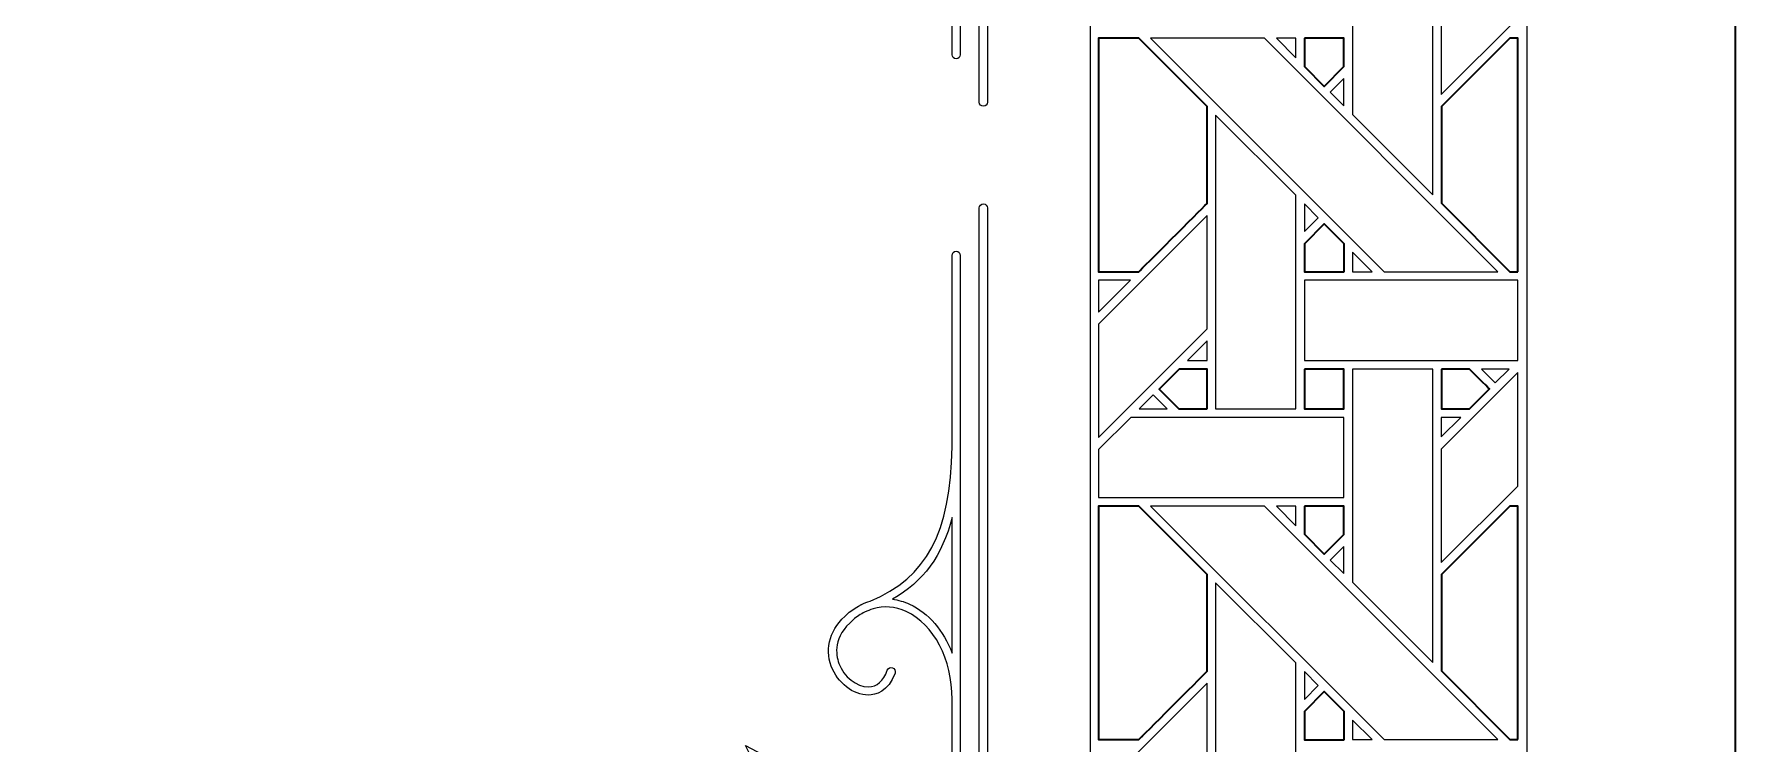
# Model space of a CAD drawing. Header units: inches. Extents: x 5.4 to 19.4, y 5.6 to 22.8.
# Drawn here: x 15.932 to 19.383, y 7.9 to 9.34 of the extents above; entities that cross this region are included whole.
import ezdxf

# ---------------------------------------------------------------- set-up
doc = ezdxf.new("R2010")
doc.units = ezdxf.units.IN
doc.header["$MEASUREMENT"] = 0
doc.layers.add('Design', color=7, linetype='Continuous', lineweight=0)

msp = doc.modelspace()

# ---------------------------------------------------------------- linework, layer by layer
at = {"layer": 'Design', "color": 1, "lineweight": 35, "true_color": 0xff0000}
for points, knots in [([(5.3829, 12.5948), (5.3829, 12.5948), (5.3829, 5.5948), (5.3829, 5.5948), (5.3829, 5.5948), (19.3829, 5.5948), (19.3829, 5.5948), (19.3829, 5.5948), (19.3829, 12.5948), (19.3829, 12.5948), (19.3829, 12.5948), (5.3829, 12.5948), (5.3829, 12.5948)], [0, 0, 0, 0, 1, 1, 1, 2, 2, 2, 3, 3, 3, 4, 4, 4, 4]), ([(18.1734, 8.8575), (18.1734, 8.8575), (18.0919, 8.8575), (18.0919, 8.8575), (18.0919, 8.8575), (18.0919, 9.3311), (18.0919, 9.3311), (18.0919, 9.3311), (18.1734, 9.3311), (18.1734, 9.3311), (18.1734, 9.3311), (18.3121, 9.1924), (18.3121, 9.1924), (18.3121, 9.1924), (18.3121, 8.9961), (18.3121, 8.9961), (18.2943, 8.9782), (18.1824, 8.8665), (18.1734, 8.8575)], [0, 0, 0, 0, 1, 1, 1, 2, 2, 2, 3, 3, 3, 4, 4, 4, 5, 5, 5, 6, 6, 6, 6]), ([(18.5093, 9.3311), (18.5093, 9.3311), (18.5896, 9.3311), (18.5896, 9.3311), (18.5896, 9.3311), (18.5896, 9.2735), (18.5896, 9.2735), (18.5896, 9.2735), (18.5496, 9.2335), (18.5496, 9.2335), (18.5496, 9.2335), (18.5093, 9.2739), (18.5093, 9.2739), (18.5093, 9.2739), (18.5093, 9.3311), (18.5093, 9.3311)], [0, 0, 0, 0, 1, 1, 1, 2, 2, 2, 3, 3, 3, 4, 4, 4, 5, 5, 5, 5]), ([(18.9421, 8.8575), (18.9421, 8.8575), (18.9264, 8.8575), (18.9264, 8.8575), (18.9264, 8.8575), (18.7872, 8.9967), (18.7872, 8.9967), (18.7872, 8.9967), (18.7872, 9.1924), (18.7872, 9.1924), (18.7872, 9.1924), (18.9259, 9.3311), (18.9259, 9.3311), (18.9259, 9.3311), (18.9421, 9.3311), (18.9421, 9.3311), (18.9421, 9.3311), (18.9421, 8.8575), (18.9421, 8.8575)], [0, 0, 0, 0, 1, 1, 1, 2, 2, 2, 3, 3, 3, 4, 4, 4, 5, 5, 5, 6, 6, 6, 6]), ([(18.59, 8.8572), (18.59, 8.8572), (18.5093, 8.8572), (18.5093, 8.8572), (18.5093, 8.8572), (18.5093, 8.9145), (18.5093, 8.9145), (18.5093, 8.9145), (18.5496, 8.9548), (18.5496, 8.9548), (18.5496, 8.9548), (18.59, 8.9145), (18.59, 8.9145), (18.59, 8.9145), (18.59, 8.8572), (18.59, 8.8572)], [0, 0, 0, 0, 1, 1, 1, 2, 2, 2, 3, 3, 3, 4, 4, 4, 5, 5, 5, 5]), ([(18.3121, 8.5794), (18.3121, 8.5794), (18.255, 8.5794), (18.255, 8.5794), (18.255, 8.5794), (18.2146, 8.6198), (18.2146, 8.6198), (18.2146, 8.6198), (18.2551, 8.6602), (18.2551, 8.6602), (18.2551, 8.6602), (18.3121, 8.6602), (18.3121, 8.6602), (18.3121, 8.6602), (18.3121, 8.5794), (18.3121, 8.5794)], [0, 0, 0, 0, 1, 1, 1, 2, 2, 2, 3, 3, 3, 4, 4, 4, 5, 5, 5, 5]), ([(18.5093, 8.6602), (18.5093, 8.6602), (18.5896, 8.6602), (18.5896, 8.6602), (18.5896, 8.6602), (18.5896, 8.5794), (18.5896, 8.5794), (18.5896, 8.5794), (18.5093, 8.5794), (18.5093, 8.5794), (18.5093, 8.5794), (18.5093, 8.6602), (18.5093, 8.6602)], [0, 0, 0, 0, 1, 1, 1, 2, 2, 2, 3, 3, 3, 4, 4, 4, 4]), ([(18.7872, 8.6602), (18.7872, 8.6602), (18.8442, 8.6602), (18.8442, 8.6602), (18.8494, 8.6551), (18.8801, 8.6243), (18.8846, 8.6199), (18.8846, 8.6199), (18.8441, 8.5794), (18.8441, 8.5794), (18.8441, 8.5794), (18.7872, 8.5794), (18.7872, 8.5794), (18.7872, 8.5794), (18.7872, 8.6602), (18.7872, 8.6602)], [0, 0, 0, 0, 1, 1, 1, 2, 2, 2, 3, 3, 3, 4, 4, 4, 5, 5, 5, 5]), ([(18.1734, 7.9087), (18.1734, 7.9087), (18.0919, 7.9087), (18.0919, 7.9087), (18.0919, 7.9087), (18.0919, 8.3823), (18.0919, 8.3823), (18.0919, 8.3823), (18.1734, 8.3823), (18.1734, 8.3823), (18.1734, 8.3823), (18.3121, 8.2436), (18.3121, 8.2436), (18.3121, 8.2436), (18.3121, 8.0474), (18.3121, 8.0474), (18.2943, 8.0295), (18.1824, 7.9177), (18.1734, 7.9087)], [0, 0, 0, 0, 1, 1, 1, 2, 2, 2, 3, 3, 3, 4, 4, 4, 5, 5, 5, 6, 6, 6, 6]), ([(18.5093, 8.3824), (18.5093, 8.3824), (18.5896, 8.3824), (18.5896, 8.3824), (18.5896, 8.3824), (18.5896, 8.3248), (18.5896, 8.3248), (18.5896, 8.3248), (18.5496, 8.2848), (18.5496, 8.2848), (18.5496, 8.2848), (18.5093, 8.3251), (18.5093, 8.3251), (18.5093, 8.3251), (18.5093, 8.3824), (18.5093, 8.3824)], [0, 0, 0, 0, 1, 1, 1, 2, 2, 2, 3, 3, 3, 4, 4, 4, 5, 5, 5, 5]), ([(18.9421, 7.9087), (18.9421, 7.9087), (18.9264, 7.9087), (18.9264, 7.9087), (18.9264, 7.9087), (18.7872, 8.048), (18.7872, 8.048), (18.7872, 8.048), (18.7872, 8.2436), (18.7872, 8.2436), (18.7872, 8.2436), (18.9259, 8.3823), (18.9259, 8.3823), (18.9259, 8.3823), (18.9421, 8.3823), (18.9421, 8.3823), (18.9421, 8.3823), (18.9421, 7.9087), (18.9421, 7.9087)], [0, 0, 0, 0, 1, 1, 1, 2, 2, 2, 3, 3, 3, 4, 4, 4, 5, 5, 5, 6, 6, 6, 6]), ([(18.59, 7.9085), (18.59, 7.9085), (18.5093, 7.9085), (18.5093, 7.9085), (18.5093, 7.9085), (18.5093, 7.9658), (18.5093, 7.9658), (18.5093, 7.9658), (18.5496, 8.0061), (18.5496, 8.0061), (18.5496, 8.0061), (18.59, 7.9658), (18.59, 7.9658), (18.59, 7.9658), (18.59, 7.9085), (18.59, 7.9085)], [0, 0, 0, 0, 1, 1, 1, 2, 2, 2, 3, 3, 3, 4, 4, 4, 5, 5, 5, 5])]:
    msp.add_open_spline(points, degree=3, knots=knots, dxfattribs=at)
at = {"layer": 'Design'}
for points, knots in [([(5.8048, 12.1938), (5.8048, 12.1938), (5.8048, 5.9957), (5.8048, 5.9957), (5.8048, 5.9957), (18.9609, 5.9957), (18.9609, 5.9957), (18.9609, 5.9957), (18.9609, 12.1938), (18.9609, 12.1938), (18.9609, 12.1938), (5.8048, 12.1938), (5.8048, 12.1938)], [0, 0, 0, 0, 1, 1, 1, 2, 2, 2, 3, 3, 3, 4, 4, 4, 4]), ([(6.6905, 7.1978), (6.6905, 7.1978), (6.6905, 10.9917), (6.6905, 10.9917), (6.6905, 10.9917), (18.0752, 10.9917), (18.0752, 10.9917), (18.0752, 10.9917), (18.0752, 7.1978), (18.0752, 7.1978), (18.0752, 7.1978), (6.6905, 7.1978), (6.6905, 7.1978)], [0, 0, 0, 0, 1, 1, 1, 2, 2, 2, 3, 3, 3, 4, 4, 4, 4]), ([(16.2768, 10.7748), (16.2768, 10.7702), (16.2805, 10.7664), (16.2851, 10.7664), (16.2851, 10.7664), (17.4987, 10.7664), (17.4987, 10.7664), (17.4987, 10.7664), (17.5494, 10.677), (17.5494, 10.677), (17.5494, 10.677), (17.4854, 10.677), (17.4854, 10.677), (17.4854, 10.677), (17.4344, 10.728), (17.4344, 10.728), (17.4344, 10.728), (16.3812, 10.728), (16.3812, 10.728), (16.3766, 10.728), (16.3729, 10.7242), (16.3729, 10.7196), (16.3729, 10.715), (16.3766, 10.7113), (16.3812, 10.7113), (16.3812, 10.7113), (16.7699, 10.7113), (16.7699, 10.7113), (16.9456, 10.708), (17.0341, 10.6603), (17.0823, 10.5449), (17.0841, 10.539), (17.0865, 10.5331), (17.0893, 10.5274), (17.0894, 10.5271), (17.0895, 10.5269), (17.0896, 10.5267), (17.0899, 10.5257), (17.0905, 10.5248), (17.0911, 10.5241), (17.0956, 10.5157), (17.1009, 10.5075), (17.1075, 10.4997), (17.1296, 10.4739), (17.1563, 10.4604), (17.1837, 10.4604), (17.1939, 10.4604), (17.2042, 10.4623), (17.2144, 10.4661), (17.248, 10.4787), (17.2731, 10.5111), (17.2728, 10.5415), (17.2726, 10.5559), (17.2667, 10.582), (17.2282, 10.5956), (17.2239, 10.5971), (17.2191, 10.5948), (17.2176, 10.5905), (17.216, 10.5861), (17.2183, 10.5814), (17.2226, 10.5798), (17.2444, 10.5722), (17.256, 10.5589), (17.2561, 10.5413), (17.2563, 10.5176), (17.2359, 10.4919), (17.2086, 10.4817), (17.1905, 10.4749), (17.1551, 10.4697), (17.1202, 10.5106), (17.1138, 10.518), (17.1087, 10.5258), (17.1047, 10.5338), (17.1025, 10.5397), (17.1002, 10.5452), (17.0979, 10.5508), (17.0915, 10.5727), (17.0933, 10.5956), (17.1037, 10.6182), (17.1297, 10.6747), (17.1997, 10.7113), (17.2819, 10.7113), (17.2819, 10.7113), (17.4275, 10.7113), (17.4275, 10.7113), (17.4275, 10.7113), (17.4785, 10.6603), (17.4785, 10.6603), (17.4785, 10.6603), (17.5409, 10.6603), (17.5409, 10.6603), (17.4966, 10.6315), (17.4774, 10.5685), (17.4547, 10.4938), (17.4381, 10.4392), (17.4192, 10.3772), (17.3872, 10.315), (17.3872, 10.315), (17.3754, 10.2919), (17.3754, 10.2919), (17.3754, 10.2919), (17.3985, 10.3038), (17.3985, 10.3038), (17.4607, 10.3357), (17.5226, 10.3546), (17.5773, 10.3712), (17.652, 10.3939), (17.715, 10.4131), (17.7438, 10.4574), (17.7438, 10.4574), (17.7438, 10.395), (17.7438, 10.395), (17.7438, 10.395), (17.7948, 10.3441), (17.7948, 10.3441), (17.7948, 10.3441), (17.7948, 10.1984), (17.7948, 10.1984), (17.7948, 10.1162), (17.7582, 10.0462), (17.7017, 10.0202), (17.6791, 10.0098), (17.6561, 10.008), (17.6343, 10.0144), (17.6287, 10.0167), (17.6232, 10.019), (17.6173, 10.0212), (17.6093, 10.0252), (17.6015, 10.0303), (17.5941, 10.0367), (17.5532, 10.0716), (17.5584, 10.1071), (17.5652, 10.1251), (17.5754, 10.1524), (17.6013, 10.1735), (17.6248, 10.1726), (17.6423, 10.1725), (17.6557, 10.1609), (17.6633, 10.1392), (17.6649, 10.1348), (17.6697, 10.1326), (17.674, 10.1341), (17.6783, 10.1356), (17.6806, 10.1404), (17.6791, 10.1447), (17.6655, 10.1832), (17.6394, 10.1892), (17.625, 10.1893), (17.625, 10.1893), (17.6245, 10.1893), (17.6245, 10.1893), (17.5942, 10.1893), (17.5621, 10.1643), (17.5496, 10.1309), (17.5355, 10.0933), (17.5477, 10.0544), (17.5832, 10.024), (17.5971, 10.0121), (17.6122, 10.0038), (17.6279, 9.999), (17.7438, 9.9507), (17.7915, 9.862), (17.7948, 9.6859), (17.7948, 9.6859), (17.7948, 9.2977), (17.7948, 9.2977), (17.7948, 9.2931), (17.7985, 9.2894), (17.8031, 9.2894), (17.8077, 9.2894), (17.8114, 9.2931), (17.8114, 9.2977), (17.8114, 9.2977), (17.8114, 10.351), (17.8114, 10.351), (17.8114, 10.351), (17.7605, 10.4019), (17.7605, 10.4019), (17.7605, 10.4019), (17.7605, 10.4659), (17.7605, 10.4659), (17.7605, 10.4659), (17.8499, 10.4152), (17.8499, 10.4152), (17.8499, 10.4152), (17.8499, 9.2016), (17.8499, 9.2016), (17.8499, 9.197), (17.8537, 9.1933), (17.8583, 9.1933), (17.8629, 9.1933), (17.8666, 9.197), (17.8666, 9.2016), (17.8666, 9.2016), (17.8666, 10.7831), (17.8666, 10.7831), (17.8666, 10.7831), (16.2851, 10.7831), (16.2851, 10.7831), (16.2805, 10.7831), (16.2768, 10.7794), (16.2768, 10.7748)], [0, 0, 0, 0, 1, 1, 1, 2, 2, 2, 3, 3, 3, 4, 4, 4, 5, 5, 5, 6, 6, 6, 7, 7, 7, 8, 8, 8, 9, 9, 9, 10, 10, 10, 11, 11, 11, 12, 12, 12, 13, 13, 13, 14, 14, 14, 15, 15, 15, 16, 16, 16, 17, 17, 17, 18, 18, 18, 19, 19, 19, 20, 20, 20, 21, 21, 21, 22, 22, 22, 23, 23, 23, 24, 24, 24, 25, 25, 25, 26, 26, 26, 27, 27, 27, 28, 28, 28, 29, 29, 29, 30, 30, 30, 31, 31, 31, 32, 32, 32, 33, 33, 33, 34, 34, 34, 35, 35, 35, 36, 36, 36, 37, 37, 37, 38, 38, 38, 39, 39, 39, 40, 40, 40, 41, 41, 41, 42, 42, 42, 43, 43, 43, 44, 44, 44, 45, 45, 45, 46, 46, 46, 47, 47, 47, 48, 48, 48, 49, 49, 49, 50, 50, 50, 51, 51, 51, 52, 52, 52, 53, 53, 53, 54, 54, 54, 55, 55, 55, 56, 56, 56, 57, 57, 57, 58, 58, 58, 59, 59, 59, 60, 60, 60, 61, 61, 61, 62, 62, 62, 63, 63, 63, 64, 64, 64, 65, 65, 65, 66, 66, 66, 67, 67, 67, 67]), ([(18.6071, 9.1768), (18.6071, 9.1768), (18.6071, 9.609), (18.6071, 9.609), (18.6071, 9.609), (18.77, 9.609), (18.77, 9.609), (18.77, 9.609), (18.77, 9.0138), (18.77, 9.0138), (18.77, 9.0138), (18.6071, 9.1768), (18.6071, 9.1768)], [0, 0, 0, 0, 1, 1, 1, 2, 2, 2, 3, 3, 3, 4, 4, 4, 4]), ([(18.9421, 9.3717), (18.9421, 9.3717), (18.7871, 9.2167), (18.7871, 9.2167), (18.7871, 9.2167), (18.7871, 9.4468), (18.7871, 9.4468), (18.7871, 9.4468), (18.9421, 9.6018), (18.9421, 9.6018), (18.9421, 9.6018), (18.9421, 9.3717), (18.9421, 9.3717)], [0, 0, 0, 0, 1, 1, 1, 2, 2, 2, 3, 3, 3, 4, 4, 4, 4]), ([(18.3121, 8.9961), (18.2947, 8.9786), (18.1827, 8.8667), (18.1734, 8.8575), (18.1734, 8.8575), (18.0919, 8.8575), (18.0919, 8.8575), (18.0919, 8.8575), (18.0919, 9.3311), (18.0919, 9.3311), (18.0919, 9.3311), (18.1734, 9.3311), (18.1734, 9.3311), (18.1734, 9.3311), (18.3121, 9.1924), (18.3121, 9.1924), (18.3121, 9.1924), (18.3121, 8.9961), (18.3121, 8.9961)], [0, 0, 0, 0, 1, 1, 1, 2, 2, 2, 3, 3, 3, 4, 4, 4, 5, 5, 5, 6, 6, 6, 6]), ([(18.9021, 8.8574), (18.9021, 8.8574), (18.6711, 8.8574), (18.6711, 8.8574), (18.6711, 8.8574), (18.1975, 9.3311), (18.1975, 9.3311), (18.1975, 9.3311), (18.4285, 9.3311), (18.4285, 9.3311), (18.4285, 9.3311), (18.9021, 8.8574), (18.9021, 8.8574)], [0, 0, 0, 0, 1, 1, 1, 2, 2, 2, 3, 3, 3, 4, 4, 4, 4]), ([(18.4526, 9.3311), (18.4526, 9.3311), (18.4921, 9.3311), (18.4921, 9.3311), (18.4921, 9.3311), (18.4921, 9.2913), (18.4921, 9.2913), (18.4921, 9.2913), (18.4526, 9.3311), (18.4526, 9.3311)], [0, 0, 0, 0, 1, 1, 1, 2, 2, 2, 3, 3, 3, 3]), ([(18.5496, 9.2335), (18.5496, 9.2335), (18.5093, 9.2739), (18.5093, 9.2739), (18.5093, 9.2739), (18.5093, 9.3311), (18.5093, 9.3311), (18.5093, 9.3311), (18.5896, 9.3311), (18.5896, 9.3311), (18.5896, 9.3311), (18.5896, 9.2735), (18.5896, 9.2735), (18.5896, 9.2735), (18.5496, 9.2335), (18.5496, 9.2335)], [0, 0, 0, 0, 1, 1, 1, 2, 2, 2, 3, 3, 3, 4, 4, 4, 5, 5, 5, 5]), ([(18.9421, 8.8575), (18.9421, 8.8575), (18.9264, 8.8575), (18.9264, 8.8575), (18.9264, 8.8575), (18.7872, 8.9967), (18.7872, 8.9967), (18.7872, 8.9967), (18.7872, 9.1924), (18.7872, 9.1924), (18.7872, 9.1924), (18.9259, 9.3311), (18.9259, 9.3311), (18.9259, 9.3311), (18.9421, 9.3311), (18.9421, 9.3311), (18.9421, 9.3311), (18.9421, 8.8575), (18.9421, 8.8575)], [0, 0, 0, 0, 1, 1, 1, 2, 2, 2, 3, 3, 3, 4, 4, 4, 5, 5, 5, 6, 6, 6, 6]), ([(18.5895, 9.2492), (18.5895, 9.2492), (18.5895, 9.1941), (18.5895, 9.1941), (18.5895, 9.1941), (18.5618, 9.2215), (18.5618, 9.2215), (18.5618, 9.2215), (18.5895, 9.2492), (18.5895, 9.2492)], [0, 0, 0, 0, 1, 1, 1, 2, 2, 2, 3, 3, 3, 3]), ([(18.492, 8.5794), (18.492, 8.5794), (18.3292, 8.5794), (18.3292, 8.5794), (18.3292, 8.5794), (18.3292, 9.1753), (18.3292, 9.1753), (18.3292, 9.1753), (18.492, 9.0131), (18.492, 9.0131), (18.492, 9.0131), (18.492, 8.5794), (18.492, 8.5794)], [0, 0, 0, 0, 1, 1, 1, 2, 2, 2, 3, 3, 3, 4, 4, 4, 4]), ([(17.8583, 8.9952), (17.8537, 8.9952), (17.8499, 8.9915), (17.8499, 8.9869), (17.8499, 8.9869), (17.8499, 7.7733), (17.8499, 7.7733), (17.8499, 7.7733), (17.7605, 7.7226), (17.7605, 7.7226), (17.7605, 7.7226), (17.7605, 7.7866), (17.7605, 7.7866), (17.7605, 7.7866), (17.8114, 7.8376), (17.8114, 7.8376), (17.8114, 7.8376), (17.8114, 8.8908), (17.8114, 8.8908), (17.8114, 8.8954), (17.8077, 8.8991), (17.8031, 8.8991), (17.7985, 8.8991), (17.7948, 8.8954), (17.7948, 8.8908), (17.7948, 8.8908), (17.7948, 8.5027), (17.7948, 8.5027), (17.7915, 8.3268), (17.7439, 8.238), (17.6284, 8.1897), (17.6224, 8.1879), (17.6166, 8.1855), (17.6108, 8.1827), (17.6106, 8.1826), (17.6104, 8.1825), (17.6101, 8.1824), (17.6092, 8.1821), (17.6085, 8.1816), (17.6078, 8.181), (17.5993, 8.1765), (17.591, 8.1712), (17.5832, 8.1645), (17.5477, 8.1342), (17.5355, 8.0952), (17.5496, 8.0576), (17.5622, 8.024), (17.5943, 7.999), (17.625, 7.9992), (17.6394, 7.9994), (17.6655, 8.0053), (17.6791, 8.0438), (17.6806, 8.0481), (17.6783, 8.0529), (17.674, 8.0544), (17.6697, 8.056), (17.6649, 8.0537), (17.6633, 8.0494), (17.6557, 8.0276), (17.6423, 8.0161), (17.6248, 8.0159), (17.6248, 8.0159), (17.6244, 8.0159), (17.6244, 8.0159), (17.6008, 8.0159), (17.5754, 8.0362), (17.5652, 8.0634), (17.5584, 8.0815), (17.5532, 8.1169), (17.5941, 8.1518), (17.6015, 8.1582), (17.6093, 8.1633), (17.6172, 8.1673), (17.6231, 8.1695), (17.6287, 8.1718), (17.6343, 8.1741), (17.6561, 8.1805), (17.6791, 8.1787), (17.7017, 8.1683), (17.7582, 8.1423), (17.7948, 8.0723), (17.7948, 7.9901), (17.7948, 7.9901), (17.7948, 7.8445), (17.7948, 7.8445), (17.7948, 7.8445), (17.7438, 7.7935), (17.7438, 7.7935), (17.7438, 7.7935), (17.7438, 7.7312), (17.7438, 7.7312), (17.715, 7.7754), (17.652, 7.7946), (17.5773, 7.8173), (17.5227, 7.8339), (17.4607, 7.8528), (17.3985, 7.8848), (17.3985, 7.8848), (17.3754, 7.8967), (17.3754, 7.8967), (17.3754, 7.8967), (17.3872, 7.8736), (17.3872, 7.8736), (17.4192, 7.8113), (17.4381, 7.7494), (17.4547, 7.6947), (17.4774, 7.62), (17.4966, 7.557), (17.5409, 7.5282), (17.5409, 7.5282), (17.4785, 7.5282), (17.4785, 7.5282), (17.4785, 7.5282), (17.4275, 7.4772), (17.4275, 7.4772), (17.4275, 7.4772), (17.2819, 7.4772), (17.2819, 7.4772), (17.1997, 7.4772), (17.1297, 7.5138), (17.1037, 7.5703), (17.0933, 7.5928), (17.0915, 7.6157), (17.0978, 7.6375), (17.1002, 7.6432), (17.1025, 7.6488), (17.1047, 7.6548), (17.1087, 7.6628), (17.1138, 7.6705), (17.1202, 7.678), (17.1551, 7.7188), (17.1906, 7.7136), (17.2086, 7.7068), (17.2359, 7.6966), (17.2563, 7.6709), (17.2561, 7.6472), (17.256, 7.6297), (17.2444, 7.6163), (17.2226, 7.6087), (17.2183, 7.6071), (17.216, 7.6024), (17.2176, 7.598), (17.2191, 7.5937), (17.2239, 7.5914), (17.2282, 7.593), (17.2667, 7.6065), (17.2726, 7.6327), (17.2728, 7.647), (17.2731, 7.6774), (17.248, 7.7099), (17.2144, 7.7224), (17.1768, 7.7365), (17.1379, 7.7243), (17.1075, 7.6888), (17.1008, 7.681), (17.0955, 7.6728), (17.0911, 7.6644), (17.0905, 7.6636), (17.0899, 7.6628), (17.0896, 7.6619), (17.0895, 7.6616), (17.0894, 7.6614), (17.0893, 7.6611), (17.0865, 7.6554), (17.0841, 7.6495), (17.0823, 7.6436), (17.034, 7.5281), (16.9453, 7.4804), (16.7692, 7.4772), (16.7692, 7.4772), (16.3812, 7.4772), (16.3812, 7.4772), (16.3766, 7.4772), (16.3729, 7.4735), (16.3729, 7.4689), (16.3729, 7.4643), (16.3766, 7.4606), (16.3812, 7.4606), (16.3812, 7.4606), (17.4344, 7.4606), (17.4344, 7.4606), (17.4344, 7.4606), (17.4854, 7.5115), (17.4854, 7.5115), (17.4854, 7.5115), (17.5494, 7.5115), (17.5494, 7.5115), (17.5494, 7.5115), (17.4987, 7.4221), (17.4987, 7.4221), (17.4987, 7.4221), (16.2851, 7.4221), (16.2851, 7.4221), (16.2805, 7.4221), (16.2768, 7.4183), (16.2768, 7.4137), (16.2768, 7.4091), (16.2805, 7.4054), (16.2851, 7.4054), (16.2851, 7.4054), (17.8666, 7.4054), (17.8666, 7.4054), (17.8666, 7.4054), (17.8666, 8.9869), (17.8666, 8.9869), (17.8666, 8.9915), (17.8629, 8.9952), (17.8583, 8.9952)], [0, 0, 0, 0, 1, 1, 1, 2, 2, 2, 3, 3, 3, 4, 4, 4, 5, 5, 5, 6, 6, 6, 7, 7, 7, 8, 8, 8, 9, 9, 9, 10, 10, 10, 11, 11, 11, 12, 12, 12, 13, 13, 13, 14, 14, 14, 15, 15, 15, 16, 16, 16, 17, 17, 17, 18, 18, 18, 19, 19, 19, 20, 20, 20, 21, 21, 21, 22, 22, 22, 23, 23, 23, 24, 24, 24, 25, 25, 25, 26, 26, 26, 27, 27, 27, 28, 28, 28, 29, 29, 29, 30, 30, 30, 31, 31, 31, 32, 32, 32, 33, 33, 33, 34, 34, 34, 35, 35, 35, 36, 36, 36, 37, 37, 37, 38, 38, 38, 39, 39, 39, 40, 40, 40, 41, 41, 41, 42, 42, 42, 43, 43, 43, 44, 44, 44, 45, 45, 45, 46, 46, 46, 47, 47, 47, 48, 48, 48, 49, 49, 49, 50, 50, 50, 51, 51, 51, 52, 52, 52, 53, 53, 53, 54, 54, 54, 55, 55, 55, 56, 56, 56, 57, 57, 57, 58, 58, 58, 59, 59, 59, 60, 60, 60, 61, 61, 61, 62, 62, 62, 63, 63, 63, 64, 64, 64, 65, 65, 65, 66, 66, 66, 67, 67, 67, 68, 68, 68, 69, 69, 69, 69]), ([(18.3121, 8.9717), (18.3121, 8.9717), (18.3121, 8.7417), (18.3121, 8.7417), (18.3121, 8.7417), (18.0919, 8.5215), (18.0919, 8.5215), (18.0919, 8.5215), (18.0919, 8.7516), (18.0919, 8.7516), (18.0919, 8.7516), (18.3121, 8.9717), (18.3121, 8.9717)], [0, 0, 0, 0, 1, 1, 1, 2, 2, 2, 3, 3, 3, 4, 4, 4, 4]), ([(18.5093, 8.9389), (18.5093, 8.9389), (18.5093, 8.9956), (18.5093, 8.9956), (18.5093, 8.9956), (18.5375, 8.9671), (18.5375, 8.9671), (18.5375, 8.9671), (18.5093, 8.9389), (18.5093, 8.9389)], [0, 0, 0, 0, 1, 1, 1, 2, 2, 2, 3, 3, 3, 3]), ([(18.5093, 8.9145), (18.5093, 8.9145), (18.5496, 8.9548), (18.5496, 8.9548), (18.5496, 8.9548), (18.59, 8.9145), (18.59, 8.9145), (18.59, 8.9145), (18.59, 8.8572), (18.59, 8.8572), (18.59, 8.8572), (18.5093, 8.8572), (18.5093, 8.8572), (18.5093, 8.8572), (18.5093, 8.9145), (18.5093, 8.9145)], [0, 0, 0, 0, 1, 1, 1, 2, 2, 2, 3, 3, 3, 4, 4, 4, 5, 5, 5, 5]), ([(18.6469, 8.8574), (18.6469, 8.8574), (18.6072, 8.8574), (18.6072, 8.8574), (18.6072, 8.8574), (18.6072, 8.8972), (18.6072, 8.8972), (18.6072, 8.8972), (18.6469, 8.8574), (18.6469, 8.8574)], [0, 0, 0, 0, 1, 1, 1, 2, 2, 2, 3, 3, 3, 3]), ([(18.0919, 8.7758), (18.0919, 8.7758), (18.0919, 8.8402), (18.0919, 8.8402), (18.0919, 8.8402), (18.1563, 8.8402), (18.1563, 8.8402), (18.1563, 8.8402), (18.0919, 8.7758), (18.0919, 8.7758)], [0, 0, 0, 0, 1, 1, 1, 2, 2, 2, 3, 3, 3, 3]), ([(18.9421, 8.6775), (18.9421, 8.6775), (18.5093, 8.6775), (18.5093, 8.6775), (18.5093, 8.6775), (18.5093, 8.8402), (18.5093, 8.8402), (18.5093, 8.8402), (18.9421, 8.8402), (18.9421, 8.8402), (18.9421, 8.8402), (18.9421, 8.6775), (18.9421, 8.6775)], [0, 0, 0, 0, 1, 1, 1, 2, 2, 2, 3, 3, 3, 4, 4, 4, 4]), ([(18.3121, 8.7173), (18.3121, 8.7173), (18.3121, 8.6775), (18.3121, 8.6775), (18.3121, 8.6775), (18.2723, 8.6775), (18.2723, 8.6775), (18.2723, 8.6775), (18.3121, 8.7173), (18.3121, 8.7173)], [0, 0, 0, 0, 1, 1, 1, 2, 2, 2, 3, 3, 3, 3]), ([(18.2146, 8.6198), (18.2146, 8.6198), (18.2551, 8.6602), (18.2551, 8.6602), (18.2551, 8.6602), (18.3121, 8.6602), (18.3121, 8.6602), (18.3121, 8.6602), (18.3121, 8.5794), (18.3121, 8.5794), (18.3121, 8.5794), (18.255, 8.5794), (18.255, 8.5794), (18.255, 8.5794), (18.2146, 8.6198), (18.2146, 8.6198)], [0, 0, 0, 0, 1, 1, 1, 2, 2, 2, 3, 3, 3, 4, 4, 4, 5, 5, 5, 5]), ([(18.5896, 8.5794), (18.5896, 8.5794), (18.5093, 8.5794), (18.5093, 8.5794), (18.5093, 8.5794), (18.5093, 8.6602), (18.5093, 8.6602), (18.5093, 8.6602), (18.5896, 8.6602), (18.5896, 8.6602), (18.5896, 8.6602), (18.5896, 8.5794), (18.5896, 8.5794)], [0, 0, 0, 0, 1, 1, 1, 2, 2, 2, 3, 3, 3, 4, 4, 4, 4]), ([(18.6071, 8.228), (18.6071, 8.228), (18.6071, 8.6602), (18.6071, 8.6602), (18.6071, 8.6602), (18.77, 8.6602), (18.77, 8.6602), (18.77, 8.6602), (18.77, 8.0651), (18.77, 8.0651), (18.77, 8.0651), (18.6071, 8.228), (18.6071, 8.228)], [0, 0, 0, 0, 1, 1, 1, 2, 2, 2, 3, 3, 3, 4, 4, 4, 4]), ([(18.9421, 8.423), (18.9421, 8.423), (18.7871, 8.268), (18.7871, 8.268), (18.7871, 8.268), (18.7871, 8.4981), (18.7871, 8.4981), (18.7871, 8.4981), (18.9421, 8.653), (18.9421, 8.653), (18.9421, 8.653), (18.9421, 8.423), (18.9421, 8.423)], [0, 0, 0, 0, 1, 1, 1, 2, 2, 2, 3, 3, 3, 4, 4, 4, 4]), ([(18.8846, 8.6199), (18.8846, 8.6199), (18.8441, 8.5794), (18.8441, 8.5794), (18.8441, 8.5794), (18.7872, 8.5794), (18.7872, 8.5794), (18.7872, 8.5794), (18.7872, 8.6602), (18.7872, 8.6602), (18.7872, 8.6602), (18.8442, 8.6602), (18.8442, 8.6602), (18.8497, 8.6548), (18.8805, 8.6239), (18.8846, 8.6199)], [0, 0, 0, 0, 1, 1, 1, 2, 2, 2, 3, 3, 3, 4, 4, 4, 5, 5, 5, 5]), ([(18.8686, 8.6602), (18.8686, 8.6602), (18.925, 8.6602), (18.925, 8.6602), (18.925, 8.6602), (18.8967, 8.632), (18.8967, 8.632), (18.8967, 8.632), (18.8686, 8.6602), (18.8686, 8.6602)], [0, 0, 0, 0, 1, 1, 1, 2, 2, 2, 3, 3, 3, 3]), ([(18.2025, 8.6077), (18.2025, 8.6077), (18.2307, 8.5794), (18.2307, 8.5794), (18.2307, 8.5794), (18.1742, 8.5794), (18.1742, 8.5794), (18.1742, 8.5794), (18.2025, 8.6077), (18.2025, 8.6077)], [0, 0, 0, 0, 1, 1, 1, 2, 2, 2, 3, 3, 3, 3]), ([(18.5895, 8.5623), (18.5895, 8.5623), (18.5895, 8.3995), (18.5895, 8.3995), (18.5895, 8.3995), (18.0919, 8.3995), (18.0919, 8.3995), (18.0919, 8.3995), (18.0919, 8.4971), (18.0919, 8.4971), (18.0919, 8.4971), (18.1571, 8.5623), (18.1571, 8.5623), (18.1571, 8.5623), (18.5895, 8.5623), (18.5895, 8.5623)], [0, 0, 0, 0, 1, 1, 1, 2, 2, 2, 3, 3, 3, 4, 4, 4, 5, 5, 5, 5]), ([(18.827, 8.5623), (18.827, 8.5623), (18.7871, 8.5225), (18.7871, 8.5225), (18.7871, 8.5225), (18.7871, 8.5623), (18.7871, 8.5623), (18.7871, 8.5623), (18.827, 8.5623), (18.827, 8.5623)], [0, 0, 0, 0, 1, 1, 1, 2, 2, 2, 3, 3, 3, 3]), ([(17.7086, 8.1835), (17.6972, 8.1887), (17.6855, 8.192), (17.6738, 8.1934), (17.7362, 8.2292), (17.7749, 8.2813), (17.7948, 8.3593), (17.7948, 8.3593), (17.7948, 8.0842), (17.7948, 8.0842), (17.7774, 8.1299), (17.7472, 8.1657), (17.7086, 8.1835)], [0, 0, 0, 0, 1, 1, 1, 2, 2, 2, 3, 3, 3, 4, 4, 4, 4]), ([(18.3121, 8.0474), (18.2948, 8.03), (18.1828, 7.9181), (18.1734, 7.9087), (18.1734, 7.9087), (18.0919, 7.9087), (18.0919, 7.9087), (18.0919, 7.9087), (18.0919, 8.3823), (18.0919, 8.3823), (18.0919, 8.3823), (18.1734, 8.3823), (18.1734, 8.3823), (18.1734, 8.3823), (18.3121, 8.2436), (18.3121, 8.2436), (18.3121, 8.2436), (18.3121, 8.0474), (18.3121, 8.0474)], [0, 0, 0, 0, 1, 1, 1, 2, 2, 2, 3, 3, 3, 4, 4, 4, 5, 5, 5, 6, 6, 6, 6]), ([(18.9021, 7.9087), (18.9021, 7.9087), (18.6711, 7.9087), (18.6711, 7.9087), (18.6711, 7.9087), (18.1975, 8.3824), (18.1975, 8.3824), (18.1975, 8.3824), (18.4285, 8.3824), (18.4285, 8.3824), (18.4285, 8.3824), (18.9021, 7.9087), (18.9021, 7.9087)], [0, 0, 0, 0, 1, 1, 1, 2, 2, 2, 3, 3, 3, 4, 4, 4, 4]), ([(18.4526, 8.3824), (18.4526, 8.3824), (18.4921, 8.3824), (18.4921, 8.3824), (18.4921, 8.3824), (18.4921, 8.3425), (18.4921, 8.3425), (18.4921, 8.3425), (18.4526, 8.3824), (18.4526, 8.3824)], [0, 0, 0, 0, 1, 1, 1, 2, 2, 2, 3, 3, 3, 3]), ([(18.5496, 8.2848), (18.5496, 8.2848), (18.5093, 8.3251), (18.5093, 8.3251), (18.5093, 8.3251), (18.5093, 8.3824), (18.5093, 8.3824), (18.5093, 8.3824), (18.5896, 8.3824), (18.5896, 8.3824), (18.5896, 8.3824), (18.5896, 8.3248), (18.5896, 8.3248), (18.5896, 8.3248), (18.5496, 8.2848), (18.5496, 8.2848)], [0, 0, 0, 0, 1, 1, 1, 2, 2, 2, 3, 3, 3, 4, 4, 4, 5, 5, 5, 5]), ([(18.9421, 7.9087), (18.9421, 7.9087), (18.9264, 7.9087), (18.9264, 7.9087), (18.9264, 7.9087), (18.7872, 8.048), (18.7872, 8.048), (18.7872, 8.048), (18.7872, 8.2436), (18.7872, 8.2436), (18.7872, 8.2436), (18.9259, 8.3823), (18.9259, 8.3823), (18.9259, 8.3823), (18.9421, 8.3823), (18.9421, 8.3823), (18.9421, 8.3823), (18.9421, 7.9087), (18.9421, 7.9087)], [0, 0, 0, 0, 1, 1, 1, 2, 2, 2, 3, 3, 3, 4, 4, 4, 5, 5, 5, 6, 6, 6, 6]), ([(18.5895, 8.3005), (18.5895, 8.3005), (18.5895, 8.2454), (18.5895, 8.2454), (18.5895, 8.2454), (18.5618, 8.2727), (18.5618, 8.2727), (18.5618, 8.2727), (18.5895, 8.3005), (18.5895, 8.3005)], [0, 0, 0, 0, 1, 1, 1, 2, 2, 2, 3, 3, 3, 3]), ([(18.492, 7.6307), (18.492, 7.6307), (18.3292, 7.6307), (18.3292, 7.6307), (18.3292, 7.6307), (18.3292, 8.2266), (18.3292, 8.2266), (18.3292, 8.2266), (18.492, 8.0644), (18.492, 8.0644), (18.492, 8.0644), (18.492, 7.6307), (18.492, 7.6307)], [0, 0, 0, 0, 1, 1, 1, 2, 2, 2, 3, 3, 3, 4, 4, 4, 4]), ([(18.5093, 7.9901), (18.5093, 7.9901), (18.5093, 8.0469), (18.5093, 8.0469), (18.5093, 8.0469), (18.5375, 8.0183), (18.5375, 8.0183), (18.5375, 8.0183), (18.5093, 7.9901), (18.5093, 7.9901)], [0, 0, 0, 0, 1, 1, 1, 2, 2, 2, 3, 3, 3, 3]), ([(18.3121, 8.023), (18.3121, 8.023), (18.3121, 7.7929), (18.3121, 7.7929), (18.3121, 7.7929), (18.0919, 7.5728), (18.0919, 7.5728), (18.0919, 7.5728), (18.0919, 7.8028), (18.0919, 7.8028), (18.0919, 7.8028), (18.3121, 8.023), (18.3121, 8.023)], [0, 0, 0, 0, 1, 1, 1, 2, 2, 2, 3, 3, 3, 4, 4, 4, 4]), ([(18.5093, 7.9658), (18.5093, 7.9658), (18.5496, 8.0061), (18.5496, 8.0061), (18.5496, 8.0061), (18.59, 7.9658), (18.59, 7.9658), (18.59, 7.9658), (18.59, 7.9085), (18.59, 7.9085), (18.59, 7.9085), (18.5093, 7.9085), (18.5093, 7.9085), (18.5093, 7.9085), (18.5093, 7.9658), (18.5093, 7.9658)], [0, 0, 0, 0, 1, 1, 1, 2, 2, 2, 3, 3, 3, 4, 4, 4, 5, 5, 5, 5]), ([(18.6469, 7.9087), (18.6469, 7.9087), (18.6072, 7.9087), (18.6072, 7.9087), (18.6072, 7.9087), (18.6072, 7.9485), (18.6072, 7.9485), (18.6072, 7.9485), (18.6469, 7.9087), (18.6469, 7.9087)], [0, 0, 0, 0, 1, 1, 1, 2, 2, 2, 3, 3, 3, 3])]:
    msp.add_open_spline(points, degree=3, knots=knots, dxfattribs=at)

doc.saveas('drawing.dxf')
